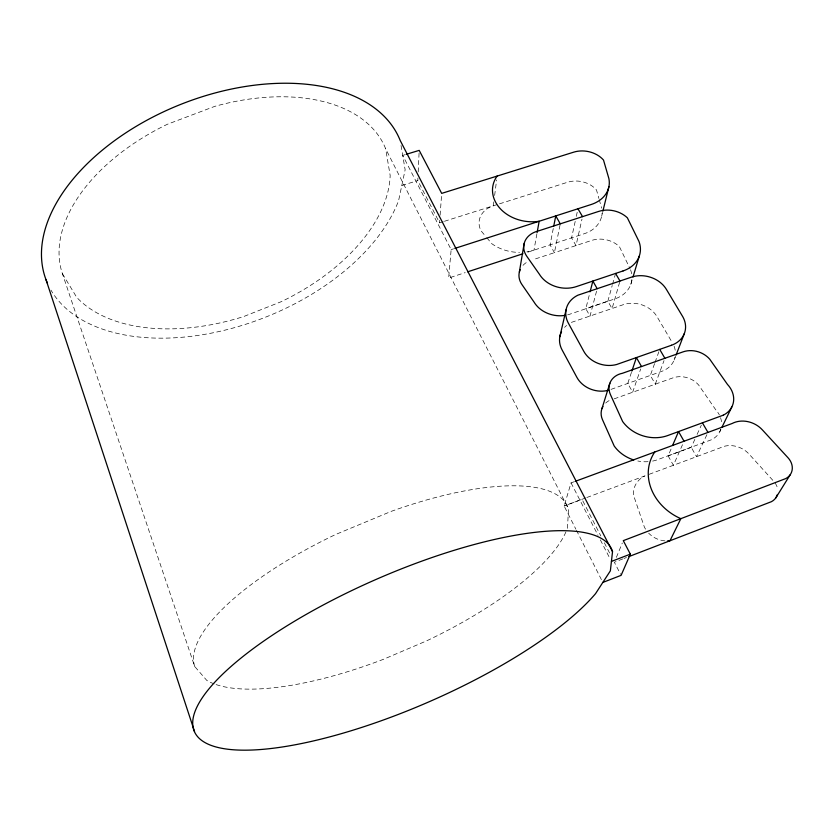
<?xml version="1.0" encoding="UTF-8"?>
<svg xmlns="http://www.w3.org/2000/svg" width="834" height="834" viewBox="0 0 834 834"><rect width="100%" height="100%" fill="white"/><g stroke="black" fill="none" stroke-linecap="round" stroke-linejoin="round"><path stroke-width="0.63" stroke-dasharray="4.17 3.13" d="M443.219 221.677L439.56 222.834L417.792 180.582L417.917 178.101M418.199 171.908L419.2 150.381M214.13 683.88A202.891 67.241 -23.5 0 1 206.79 680.408L194.718 666.502L62.414 273.698A173.295 104.167 -21.7 0 1 167.311 124.297L214.713 106.387A173.295 104.167 -21.7 0 1 385.642 148.765L568.444 508.886L567.537 527.724A202.891 67.241 -23.5 0 1 566.38 530.831M439.56 222.834L439.747 220.27M440.112 215.151L441.686 193.384M405.063 154.676L402.707 155.395L451.142 249.606L448.661 278.024L465.195 272.624M493.801 201.922L493.311 205.79A24.207 19.463 6.9 0 0 481.051 230.83L485.993 236.762M494.635 195.458L496.626 179.946M536.898 233.822L533.958 250.158A39.824 31.911 7.5 0 1 526.9 251.837M553.276 228.516L550.054 244.894L554.412 252.681L591.733 240.4A23.727 19.119 12 0 1 619.443 246.687L629.983 268.59M560.021 225.107L554.412 252.681L532.655 259.801M575.199 221.406L571.592 237.857L576.013 245.592L581.976 219.154M576.304 216.35L577.409 211.283M601.668 216.1L602.575 212.409M596.55 291.181L590.003 316.159L585.822 308.695L589.972 292.369M607.819 301.282L612.208 285.52M612.542 284.311L615.231 274.657M619.62 282.267L612.073 308.632L607.84 301.21L585.822 308.695M574.522 481.614L571.05 482.886L564.128 506.009L575.867 529.173M630.806 284.352L632.276 279.453M631.463 372.35L627.752 383.442L632.672 392.168M632.641 392.261L640.668 368.982M654.596 363.593L650.322 375.425L655.305 384.088M655.024 362.404L658.86 351.75M655.274 384.182L664.02 360.632M674.195 359.944L675.582 356.347M616.357 557.383L622.3 543.049M682.514 444.668L673.403 465.278L668.138 455.864L671.631 447.712M668.138 455.864L691.23 447.316L694.983 439.091M697.099 434.441L701.342 425.152M706.888 434.712L696.557 456.657L691.23 447.316M719.763 431.751L720.857 429.5M586.813 497.512L645.047 475.839M622.842 558.905L614.356 562.231L620.548 574.251M624.051 558.446L626.47 557.508M649.092 474.327L719.93 447.962A22.466 18.901 25.1 0 1 749.068 454.092L773.775 481.364M585.614 497.961L564.128 506.009L581.996 499.305L600.814 535.939M614.126 398.871L672.882 377.896A21.09 17.608 19.9 0 1 698.652 385.037L715.687 409.702A23.894 20.047 21.7 0 1 719.325 414.873M611.041 389.374L661.737 371.37A25.864 21.434 16.8 0 0 675.008 357.306M571.363 322.393L623.279 304.681A25.51 20.986 15.2 0 1 657.213 316.993L672.183 342.44M527.818 252.16L584.426 233.666A31.483 24.957 9.8 0 0 602.012 213.473M451.142 249.606L453.581 248.824M444.449 221.281L498.263 204.226M499.503 203.83L567.579 182.25A23.404 18.452 9.9 0 1 596.498 189.975L598.895 198.45M401.8 185.523L417.792 180.582M486.816 237.742L491.758 243.674A39.824 31.911 7.5 0 0 519.509 252.4M62.414 273.698L76.697 297.321A173.295 104.167 -21.7 0 0 243.674 316.545L281.204 301.699A173.295 104.167 -21.7 0 0 390.166 175.442L385.642 148.765M604.348 542.798L610.822 555.371M571.05 482.886L598.009 535.313M600.344 539.879L609.685 558.04M576.45 530.33L601.668 580.12M599.239 199.66L601.637 208.146M401.039 145.47L405.136 169.802L398.569 200.775A190.277 114.529 -21.6 0 1 228.203 329.326A190.277 114.529 -21.6 0 1 50.957 290.117M565.932 531.884A202.891 67.241 -23.5 0 1 426.455 640.929L383.859 659.141A202.891 67.241 -23.5 0 1 215.297 684.297M194.718 666.502A202.891 67.241 -23.5 0 1 335.591 534.511L391.407 511.294A202.891 67.241 -23.5 0 1 568.444 508.886M631.88 279.567A30.785 24.978 12.4 0 1 615.106 298.801L569.768 314.209A27.168 22.372 10.7 0 1 567.641 314.845M630.535 269.747A30.785 24.978 12.4 0 1 631.786 274.647M523.022 265.337A21.257 17.42 9.5 0 1 527.307 261.959M664.875 540.87A22.664 19.776 25.6 0 1 648.664 533.176M645.537 529.152A22.664 19.776 25.6 0 1 644.348 526.963L633.36 494.781A25.583 22.205 23.8 0 1 644.557 476.047M775.13 483.063A15.992 13.417 27.4 0 1 777.601 488.745M674.091 346.225A25.864 21.434 16.8 0 1 675.384 351.781M564.618 327.345A26.281 21.986 13.3 0 1 566.609 325.458M720.837 429.124A23.894 20.047 21.7 0 1 711.444 439.758L657.713 459.649A34.204 29.232 19.6 0 1 652.032 461.192M720.534 417.678A23.894 20.047 21.7 0 1 721.619 423.474M648.039 461.692A34.204 29.232 19.6 0 1 637.822 460.993M605.692 403.041A18.911 16.148 17.7 0 1 611.76 399.496"/><path stroke-width="1.25" d="M612.531 551.639L610.363 570.842L595.57 593.62A227.619 66.689 -23.6 0 1 256.663 749.797A227.619 66.689 -23.6 0 1 312.886 610.634A227.619 66.689 -23.6 0 1 612.531 551.639L400.205 140.508A190.277 114.529 -21.6 0 0 179.039 105.063A190.277 114.529 -21.6 0 0 47.496 283.32M519.353 272.072L524.127 243.611M537.117 232.571L539.16 221.26A37.457 29.586 7.7 0 1 500.337 208.761A37.457 29.586 7.7 0 1 497.116 176.078M553.776 225.993L555.757 215.912L560.281 223.846M559.843 336.717L566.067 309.789M602.878 211.19L608.924 186.628M590.295 291.118L592.859 281.068L597.196 288.7M633.006 277.003L639.251 256.194M601.971 408.577L609.862 383.213M631.87 371.12L636.405 357.567L641.513 366.543M676.04 355.148L684.318 333.579M672.611 445.408L678.542 431.574L684.036 441.228M575.668 481.187L732.116 423.505A23.258 19.359 24.4 0 1 762.297 429.802L788.036 457.772A16.565 13.751 26.6 0 1 785.68 478.612L623.29 540.651L630.348 554.151L621.111 575.345L602.836 582.434M721.952 427.248L731.804 406.992M775.766 497.94L790.194 474.765M611.426 561.428L630.348 554.151M628.888 556.58L771.387 501.693A15.992 13.417 27.4 0 0 777.392 494.531M467.655 271.821L522.908 253.765M454.801 248.428L591.202 204.497A32.484 25.385 9.5 0 0 608.872 178.528L603.503 160.055A24.144 18.755 9.7 0 0 573.667 152.174L441.686 193.384L419.2 150.381L406.241 154.321M577.962 208.761L582.549 216.642M615.575 273.448L619.975 281.016M659.715 349.383L664.886 358.286M702.405 422.828L707.972 432.408M46.058 279.807L194.541 731.522M654.732 452.038A50.978 43.514 24.5 0 0 680.846 518.665L669.983 540.745A22.664 19.776 25.6 0 1 667.45 540.943M565.442 315.315A27.168 22.372 10.7 0 1 534.083 302.117L521.917 284.519A21.257 17.42 9.5 0 1 520.166 269.663M608.653 390.218A25.145 21.204 14.9 0 1 576.888 377.354L562.053 349.853A26.281 21.986 13.3 0 1 561.543 331.734M633.798 459.961A34.204 29.232 19.6 0 1 614.199 446.013L602.471 419.648A18.911 16.148 17.7 0 1 602.899 406.565M723.245 415.186L667.742 435.536A35.403 29.92 19 0 1 622.644 421.545L610.415 394.545A19.568 16.524 17.1 0 1 622.404 373.288L683.067 351.865A21.82 18.004 19.3 0 1 709.734 359.183L727.477 384.422A24.728 20.506 21 0 1 723.245 415.186M671.495 345.255L616.691 364.489A26 21.674 14.5 0 1 583.8 351.322L568.392 323.217A27.168 22.445 13 0 1 577.931 295.184L631.484 277.138A26.354 21.413 14.8 0 1 666.585 289.711L682.837 316.826A26.74 21.882 16.3 0 1 671.495 345.255M623.092 270.925L576.304 286.615A28.064 22.81 10.4 0 1 539.41 274.261L526.807 256.309A21.945 17.754 9.3 0 1 537.836 231.112L598.749 211.398A24.499 19.474 11.8 0 1 627.366 217.81L638.907 241.307A31.796 25.458 12.1 0 1 623.092 270.925"/></g></svg>
